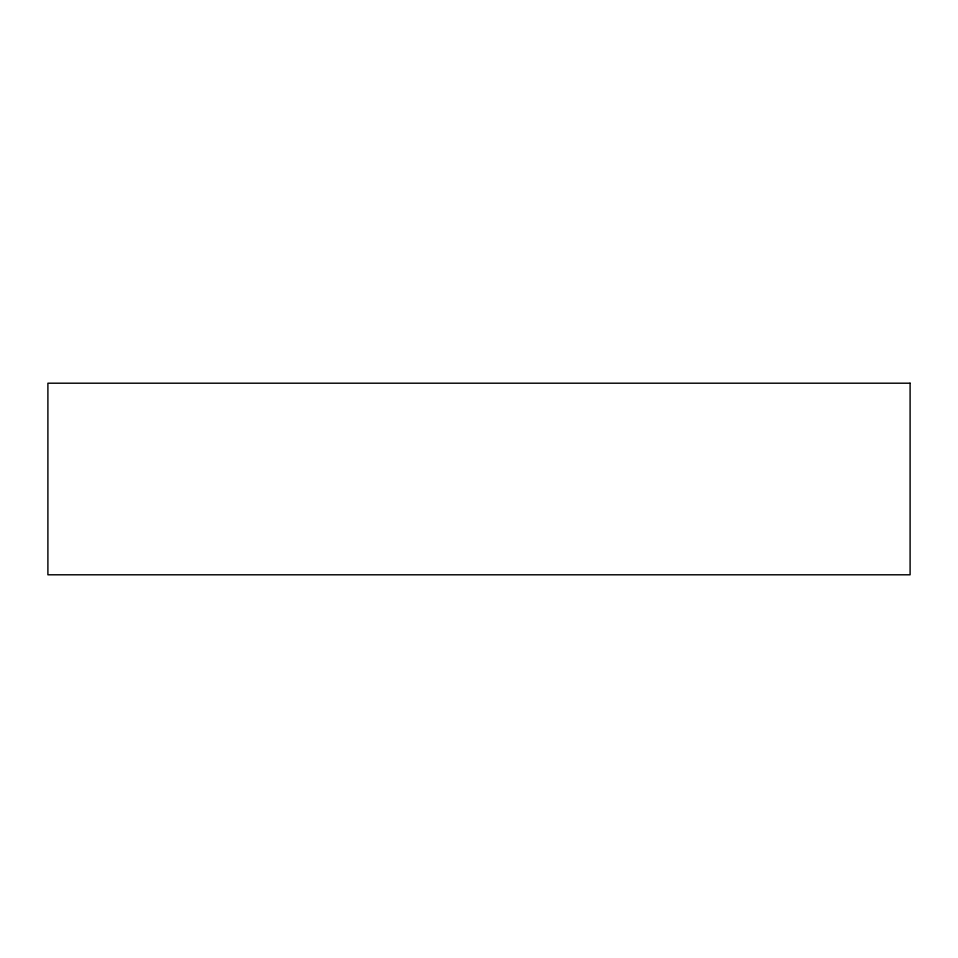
<?xml version="1.0" encoding="UTF-8"?>
<svg xmlns="http://www.w3.org/2000/svg" width="958" height="958" viewBox="0 0 958 958"><rect width="100%" height="100%" fill="white"/><g stroke="black" fill="none" stroke-linecap="round" stroke-linejoin="round"><path stroke-width="1.44" d="M910.1 383.2L47.9 383.2L47.9 574.8L910.1 574.8L910.1 383.2"/></g></svg>
